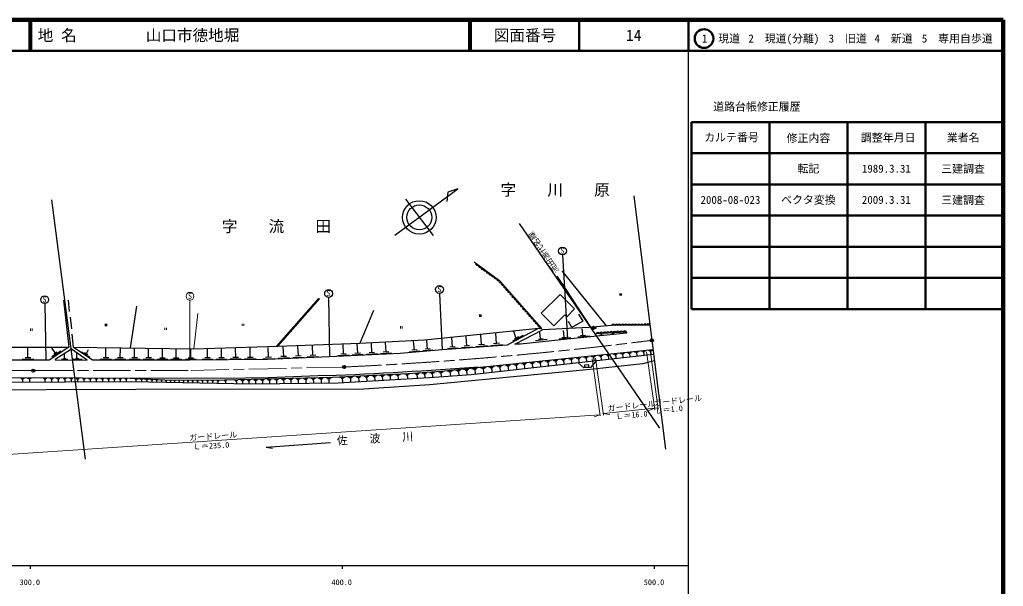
# Model space of a CAD drawing. Units: millimetres, scale not verified. Extents: x 40000 to 680000, y 20000 to 380000.
# Drawn here: x 364587 to 680000, y 198357 to 380000 of the extents above; entities that cross this region are included whole.
import ezdxf
from ezdxf.enums import TextEntityAlignment as Align

# ---------------------------------------------------------------- set-up
doc = ezdxf.new("R2010")
doc.units = ezdxf.units.MM
doc.header["$LTSCALE"] = 1000
doc.header["$PDMODE"] = 32
doc.header["$PDSIZE"] = 500
doc.linetypes.add('CHAIN', pattern=[18.5, 12, -1.5, 3.5, -1.5])
for name, color, linetype, lineweight in [('M-BGD', 7, 'Continuous', 25), ('M-BMK', 2, 'CHAIN', 13), ('M-BMK-SRVR', 3, 'Continuous', 25), ('M-STR-HTXT', 7, 'Continuous', 13), ('M-STR-STRC', 7, 'Continuous', 25), ('M-TTL', 2, 'Continuous', 140), ('M-TTL-BAND', 7, 'Continuous', 25), ('M-TTL-FRAM', 2, 'Continuous', 50), ('M-TTL-LINE', 7, 'Continuous', 50)]:
    doc.layers.add(name, color=color, linetype=linetype, lineweight=lineweight)
for name, color, linetype in [('M-BMK-HTXT', 7, 'Continuous'), ('M-OTRS', 6, 'Continuous'), ('M-TTL-TXT', 7, 'Continuous')]:
    doc.layers.add(name, color=color, linetype=linetype)
doc.styles.add('ＭＳ ゴシック', font='')
doc.styles.get('ＭＳ ゴシック').set_extended_font_data('MS Gothic')

msp = doc.modelspace()

# ---------------------------------------------------------------- linework, layer by layer
at = {"layer": 'M-BGD'}
for p, q in [((484910, 310966), (505127, 325789)), ((505127, 325789), (501858, 324701)), ((374803, 322213), (385556, 239155)), ((488319, 322452), (497159, 310820)), ((501858, 324701), (501537, 321667)), ((524748, 314678), (569791, 249061)), ((538633, 304603), (540242, 277594)), ((552707, 281806), (538568, 299456)), ((460458, 290613), (446935, 275296)), ((447314, 275307), (460866, 290574)), ((463619, 290971), (463957, 271921)), ((499179, 292072), (500025, 274129)), ((537888, 291949), (531819, 285880)), ((542548, 287289), (537888, 291949)), ((372602, 289024), (372942, 270902)), ((378613, 290040), (380307, 275054)), ((380137, 290125), (380476, 286484)), ((400108, 274808), (402181, 288169)), ((540034, 284774), (542548, 287289)), ((380730, 284621), (381153, 280896)), ((478012, 286738), (474795, 279118)), ((531819, 285880), (535834, 281865)), ((535834, 281865), (539388, 285419)), ((539388, 285419), (540034, 284774)), ((543825, 285643), (545142, 283405)), ((531105, 281070), (520901, 275675)), ((531105, 281070), (532029, 281046)), ((541661, 281358), (540529, 283282)), ((545142, 283405), (541661, 281358)), ((545139, 278964), (544946, 280930)), ((548585, 281235), (547585, 281235)), ((548585, 281235), (549585, 281235)), ((566679, 282063), (554406, 281950)), ((381323, 279203), (381746, 275054)), ((474795, 279118), (473694, 276324)), ((503419, 275100), (503203, 278023)), ((507981, 275457), (507757, 278487)), ((512673, 275824), (512440, 278965)), ((517498, 276201), (517257, 279456)), ((523701, 278112), (523034, 280020)), ((524555, 278334), (523210, 277656)), ((523370, 275956), (532208, 280599)), ((532448, 277640), (530904, 277499)), ((531606, 277850), (531413, 279816)), ((541317, 277964), (537561, 277613)), ((540001, 278157), (538456, 278017)), ((539158, 278368), (538965, 280334)), ((547298, 278561), (543541, 278210)), ((545981, 278754), (544437, 278613)), ((559157, 279874), (549415, 279321)), ((551817, 278849), (550534, 278713)), ((551359, 278914), (550960, 278880)), ((551127, 279012), (551110, 279351)), ((555393, 279180), (554312, 279081)), ((554853, 279206), (554832, 279554)), ((296852, 274867), (380307, 275054)), ((367234, 271650), (367227, 274825)), ((380307, 275054), (374044, 270905)), ((375953, 273296), (374917, 274683)), ((387926, 270833), (381746, 275054)), ((392241, 271583), (392243, 274714)), ((396864, 271573), (396865, 274652)), ((401427, 271562), (401428, 274591)), ((405932, 271551), (405933, 274530)), ((410379, 271541), (410380, 274471)), ((414769, 271531), (414770, 274412)), ((419507, 271533), (419508, 274414)), ((424805, 271577), (424781, 274463)), ((429290, 271629), (429265, 274591)), ((433868, 271681), (433842, 274722)), ((438540, 271734), (438513, 274855)), ((444382, 271792), (444241, 274946)), ((449263, 272022), (449122, 275177)), ((453944, 272227), (453805, 275357)), ((458597, 272431), (458458, 275537)), ((468427, 272870), (468284, 275915)), ((472970, 273078), (472829, 276091)), ((477512, 273291), (477370, 276302)), ((482060, 273505), (481918, 276522)), ((491147, 274084), (490902, 276957)), ((496225, 274499), (494593, 274360)), ((495409, 274430), (495173, 277204)), ((505177, 274711), (501738, 274457)), ((504279, 275164), (502560, 275036)), ((509803, 275054), (506238, 274790)), ((508872, 275523), (507090, 275391)), ((514561, 275406), (510866, 275132)), ((513597, 275892), (511749, 275755)), ((519455, 275768), (515626, 275485)), ((518455, 276272), (516541, 276130)), ((533765, 277447), (530009, 277096)), ((368168, 271652), (366300, 271648)), ((377761, 273770), (374917, 271875)), ((376480, 273419), (375532, 272770)), ((378592, 271382), (379390, 271375)), ((378991, 271510), (378988, 272793)), ((382563, 271462), (383484, 271470)), ((384458, 273517), (387091, 271779)), ((385423, 273306), (386459, 272692)), ((386090, 273183), (386687, 274289)), ((393162, 271583), (391321, 271584)), ((397769, 271572), (395958, 271573)), ((402318, 271562), (400536, 271562)), ((406808, 271551), (405056, 271552)), ((411240, 271541), (409517, 271541)), ((415616, 271531), (413921, 271531)), ((420355, 271532), (418660, 271533)), ((425654, 271584), (423957, 271570)), ((430162, 271636), (428419, 271621)), ((434762, 271688), (432973, 271673)), ((439458, 271742), (437622, 271727)), ((446262, 271318), (442551, 271152)), ((445309, 271833), (443454, 271750)), ((451143, 271549), (447432, 271383)), ((450191, 272064), (448335, 271981)), ((455810, 271757), (452128, 271593)), ((454865, 272268), (453024, 272186)), ((460449, 271965), (456795, 271801)), ((459511, 272472), (457684, 272390)), ((470243, 272417), (466660, 272248)), ((469322, 272912), (467531, 272828)), ((474768, 272629), (471223, 272463)), ((473856, 273119), (472084, 273036)), ((479308, 272842), (475765, 272676)), ((478397, 273332), (476626, 273249)), ((483859, 273056), (480310, 272889)), ((482947, 273547), (481172, 273463)), ((492881, 273721), (489500, 273433)), ((491992, 274156), (490302, 274012)), ((497083, 274079), (493819, 273801)), ((540639, 271287), (542069, 271434)), ((543075, 271538), (544483, 271683)), ((543449, 271363), (544153, 271436)), ((543801, 271399), (543924, 270202)), ((545489, 271787), (546875, 271929)), ((545857, 271614), (546550, 271686)), ((546203, 271650), (546325, 270472)), ((547881, 272033), (549246, 272174)), ((548243, 271863), (548926, 271934)), ((548584, 271899), (548704, 270738)), ((550251, 272277), (551595, 272416)), ((550608, 272110), (551280, 272180)), ((550944, 272145), (551061, 271003)), ((552600, 272519), (553923, 272655)), ((552951, 272355), (553612, 272423)), ((553282, 272389), (553398, 271265)), ((554928, 272759), (556229, 272893)), ((555273, 272597), (555924, 272664)), ((555599, 272631), (555713, 271525)), ((557234, 272997), (558515, 273129)), ((557574, 272837), (558215, 272903)), ((557895, 272870), (558007, 271782)), ((559520, 273232), (560780, 273362)), ((559855, 273076), (560485, 273140)), ((560170, 273108), (560280, 272037)), ((561785, 273465), (563025, 273593)), ((562114, 273311), (562734, 273375)), ((562424, 273343), (562533, 272290)), ((564030, 273697), (565250, 273822)), ((564354, 273545), (564963, 273608)), ((564659, 273577), (564765, 272540)), ((566254, 273926), (567454, 274049)), ((566573, 273777), (567172, 273839)), ((566873, 273808), (566978, 272788)), ((374044, 270905), (303602, 270746)), ((369103, 271094), (365368, 271085)), ((377954, 271205), (380000, 271181)), ((381713, 271228), (384662, 271220)), ((394082, 271030), (390400, 271032)), ((398675, 271029), (395052, 271030)), ((403208, 271027), (399645, 271028)), ((407684, 271025), (404179, 271026)), ((412102, 271023), (408655, 271025)), ((416463, 271022), (413073, 271023)), ((421202, 271024), (417812, 271025)), ((426507, 271082), (423112, 271054)), ((431037, 271120), (427552, 271091)), ((435661, 271159), (432083, 271129)), ((440380, 271199), (436708, 271168)), ((509613, 268091), (511323, 268267)), ((512330, 268371), (514015, 268544)), ((512777, 268161), (513620, 268248)), ((513199, 268205), (513346, 266772)), ((515022, 268648), (516683, 268819)), ((515463, 268442), (516293, 268527)), ((515878, 268485), (516024, 267073)), ((517690, 268923), (519327, 269092)), ((518124, 268720), (518943, 268804)), ((518533, 268762), (518677, 267370)), ((520333, 269195), (521946, 269361)), ((520761, 268995), (521568, 269078)), ((521165, 269036), (521306, 267665)), ((522953, 269465), (524542, 269629)), ((523375, 269268), (524170, 269350)), ((523772, 269309), (523911, 267958)), ((525549, 269733), (527115, 269894)), ((525965, 269538), (526748, 269619)), ((526356, 269578), (526493, 268247)), ((528121, 269998), (529664, 270157)), ((528531, 269806), (529302, 269885)), ((528917, 269846), (529052, 268534)), ((530671, 270260), (532191, 270417)), ((531074, 270071), (531834, 270150)), ((531454, 270110), (531587, 268818)), ((533197, 270520), (534694, 270675)), ((533594, 270334), (534343, 270411)), ((533968, 270373), (534100, 269100)), ((535700, 270778), (537175, 270930)), ((536091, 270595), (536829, 270671)), ((536460, 270633), (536589, 269380)), ((538181, 271034), (539633, 271183)), ((538566, 270853), (539292, 270928)), ((538929, 270891), (539056, 269656)), ((541018, 271109), (541734, 271183)), ((541376, 271146), (541501, 269930)), ((547048, 269391), (545653, 269300)), ((545653, 269300), (545700, 268584)), ((545700, 268584), (547095, 268676)), ((547095, 268676), (547048, 269391)), ((364906, 265096), (366099, 265099)), ((367102, 265101), (368288, 265104)), ((372132, 265090), (373274, 265083)), ((374286, 265076), (375403, 265069)), ((376416, 265063), (377508, 265056)), ((378521, 265050), (379589, 265043)), ((380601, 265037), (381645, 265031)), ((382657, 265024), (383677, 265018)), ((384689, 265012), (385686, 265005)), ((386698, 264999), (387671, 264993)), ((388683, 264987), (389633, 264981)), ((390645, 264975), (391573, 264969)), ((392584, 264963), (393489, 264957)), ((394500, 264951), (395384, 264945)), ((455581, 264956), (457016, 264991)), ((457997, 265016), (459468, 265052)), ((460449, 265076), (461957, 265114)), ((462938, 265138), (464483, 265176)), ((467211, 265302), (468829, 265383)), ((467628, 265080), (468437, 265120)), ((468032, 265100), (468101, 263725)), ((469840, 265433), (471434, 265513)), ((470250, 265214), (471047, 265254)), ((470649, 265234), (470716, 263880)), ((472444, 265563), (474014, 265642)), ((472849, 265348), (473633, 265387)), ((473241, 265367), (473307, 264033)), ((475025, 265692), (476570, 265769)), ((475423, 265479), (476195, 265518)), ((475809, 265499), (475874, 264185)), ((477581, 265820), (479103, 265895)), ((477973, 265610), (478734, 265648)), ((478353, 265629), (478418, 264335)), ((480113, 265946), (481612, 266021)), ((480499, 265740), (481248, 265777)), ((480874, 265758), (480937, 264485)), ((482622, 266071), (484098, 266145)), ((483002, 265868), (483740, 265905)), ((483371, 265886), (483434, 264632)), ((485108, 266195), (486561, 266267)), ((485482, 265995), (486208, 266031)), ((485845, 266013), (485907, 264779)), ((488115, 266335), (489551, 266427)), ((488488, 266143), (489206, 266189)), ((488847, 266166), (488925, 264945)), ((491249, 266532), (492685, 266624)), ((491622, 266340), (492340, 266386)), ((491981, 266363), (492059, 265143)), ((493677, 266688), (495124, 266780)), ((494053, 266494), (494776, 266540)), ((494415, 266517), (494493, 265287)), ((496122, 266844), (497570, 266936)), ((496498, 266650), (497222, 266696)), ((496860, 266673), (496938, 265442)), ((498941, 267024), (500389, 267117)), ((499317, 266830), (500041, 266876)), ((499679, 266853), (499757, 265622)), ((501739, 267317), (503335, 267481)), ((502163, 267118), (502961, 267201)), ((502562, 267159), (502701, 265803)), ((504408, 267555), (506004, 267719)), ((504832, 267357), (505630, 267439)), ((505231, 267398), (505370, 266042)), ((506957, 267817), (508635, 267990)), ((507403, 267609), (508241, 267695)), ((507822, 267652), (507969, 266227)), ((510067, 267879), (510922, 267967)), ((510495, 267923), (510644, 266469)), ((365205, 264918), (365801, 264919)), ((365503, 264919), (365505, 263905)), ((367399, 264924), (367992, 264925)), ((367696, 264925), (367698, 263917)), ((372416, 264917), (372987, 264913)), ((372702, 264915), (372696, 263944)), ((374564, 264907), (375123, 264904)), ((374844, 264905), (374838, 263956)), ((376688, 264898), (377234, 264894)), ((376961, 264896), (376955, 263967)), ((378787, 264888), (379321, 264885)), ((379054, 264886), (379048, 263978)), ((380861, 264879), (381383, 264876)), ((381122, 264877), (381116, 263990)), ((382911, 264870), (383421, 264866)), ((383166, 264868), (383161, 264001)), ((384937, 264861), (385436, 264857)), ((385187, 264859), (385181, 264012)), ((386940, 264852), (387427, 264849)), ((387183, 264850), (387178, 264023)), ((388919, 264843), (389395, 264840)), ((389157, 264841), (389152, 264033)), ((390876, 264834), (391340, 264831)), ((391108, 264833), (391103, 264044)), ((392809, 264825), (393262, 264823)), ((393036, 264824), (393031, 264054)), ((394720, 264817), (395162, 264814)), ((394941, 264815), (394937, 264065)), ((396395, 264939), (397256, 264934)), ((396609, 264808), (397040, 264806)), ((396825, 264807), (396820, 264075)), ((398267, 264927), (399107, 264922)), ((398476, 264800), (398896, 264797)), ((398686, 264799), (398682, 264085)), ((401511, 264842), (402262, 264802)), ((401693, 264720), (402069, 264700)), ((401881, 264710), (401847, 264071)), ((403291, 264748), (403983, 264711)), ((403458, 264635), (403804, 264616)), ((403631, 264626), (403600, 264037)), ((405010, 264656), (405645, 264623)), ((405328, 264640), (405294, 264005)), ((406671, 264568), (407251, 264537)), ((406961, 264553), (406930, 263973)), ((408276, 264483), (408802, 264455)), ((408539, 264469), (408511, 263943)), ((409827, 264400), (410301, 264375)), ((410064, 264388), (410039, 263914)), ((411324, 264321), (411749, 264298)), ((411536, 264310), (411514, 263885)), ((412771, 264244), (413147, 264224)), ((412959, 264234), (412939, 263858)), ((413997, 264216), (414419, 264219)), ((414208, 264217), (414211, 263795)), ((415464, 264226), (415886, 264229)), ((415675, 264227), (415678, 263806)), ((416867, 264236), (417326, 264239)), ((417097, 264237), (417100, 263778)), ((418307, 264246), (418804, 264249)), ((418556, 264248), (418559, 263750)), ((419785, 264256), (420321, 264260)), ((420053, 264258), (420057, 263722)), ((421301, 264267), (421878, 264271)), ((421589, 264269), (421593, 263692)), ((422857, 264278), (423475, 264282)), ((423166, 264280), (423170, 263662)), ((424454, 264289), (425114, 264294)), ((424784, 264291), (424788, 263631)), ((426092, 264300), (426796, 264305)), ((426269, 264196), (426621, 264199)), ((426445, 264197), (426449, 263599)), ((427773, 264312), (428522, 264317)), ((427961, 264201), (428336, 264204)), ((428148, 264203), (428153, 263566)), ((430161, 264331), (430909, 264336)), ((430348, 264220), (430723, 264223)), ((430536, 264222), (430540, 263585)), ((433570, 264411), (434540, 264435)), ((433816, 264271), (434301, 264283)), ((434058, 264277), (434079, 263453)), ((435496, 264459), (436553, 264485)), ((435764, 264307), (436293, 264320)), ((436028, 264313), (436051, 263415)), ((437507, 264508), (438654, 264537)), ((437798, 264343), (438372, 264358)), ((438085, 264350), (438109, 263375)), ((439630, 264561), (440826, 264590)), ((439933, 264389), (440531, 264404)), ((440232, 264396), (440257, 263380)), ((441809, 264615), (443037, 264645)), ((442121, 264438), (442735, 264453)), ((442428, 264446), (442453, 263402)), ((444020, 264670), (445282, 264701)), ((444340, 264488), (444971, 264504)), ((444656, 264496), (444682, 263424)), ((446265, 264725), (447560, 264757)), ((446593, 264539), (447241, 264555)), ((446917, 264547), (446944, 263446)), ((448542, 264781), (449872, 264814)), ((448880, 264590), (449544, 264607)), ((449212, 264599), (449240, 263469)), ((450854, 264839), (452218, 264872)), ((451200, 264643), (451882, 264659)), ((451541, 264651), (451570, 263492)), ((453200, 264897), (454599, 264931)), ((453555, 264696), (454254, 264713)), ((453905, 264704), (453934, 263515)), ((455945, 264749), (456662, 264767)), ((456304, 264758), (456334, 263539)), ((458370, 264804), (459106, 264822)), ((458738, 264813), (458769, 263563)), ((460832, 264859), (461586, 264878)), ((461209, 264869), (461241, 263587)), ((463330, 264916), (464103, 264935)), ((463716, 264925), (463749, 263612)), ((443654, 242986), (464211, 244489)), ((443654, 242986), (445619, 242611))]:
    msp.add_line(p, q, dxfattribs=at)
for points in [[(510298, 302340), (510851, 301919), (518434, 296416), (532029, 281046)], [(547747, 281385), (539831, 293469), (536917, 297734)], [(381746, 275054), (420389, 274537), (447314, 275307), (473694, 276324), (494402, 277326), (531105, 281070)], [(554406, 281950), (547061, 281327), (532208, 280599)], [(526088, 278803), (525960, 278732), (522625, 276977)], [(559157, 279874), (559215, 279475), (540242, 277594), (525141, 276029), (523370, 275956)], [(520901, 275675), (500025, 274129), (486597, 272984), (463957, 271921), (444011, 271029), (419169, 270821), (387926, 270833)], [(567851, 272685), (509383, 266127), (496053, 265179), (466689, 263441), (438687, 263165), (400574, 263895), (315332, 263433)], [(316163, 265186), (369422, 265307), (400136, 265116), (413390, 264411), (430294, 264530), (464865, 265386), (489016, 266590), (499754, 267276), (567653, 274271)], [(382961, 271579), (382961, 271665), (382883, 272991)], [(549686, 270841), (547650, 268547), (545450, 268371), (543671, 270021)], [(548590, 268027), (564432, 269827), (568094, 270741)], [(315251, 261256), (430744, 261627), (473221, 261538), (496059, 263049), (548590, 268027)], [(462989, 265911), (444397, 265237), (429547, 265000), (400136, 265116)]]:
    msp.add_lwpolyline(points, dxfattribs=at)
msp.add_lwpolyline([(381206, 274345), (375975, 271104), (375987, 270928), (386238, 270905)], close=True, dxfattribs=at)
for centre, radius in [((492738, 316630), 5351), ((492738, 316630), 4000), ((538644, 305870), 1250), ((463643, 292229), 1250), ((499188, 293518), 1250), ((372602, 290230), 1250), ((548585, 281235), 500)]:
    msp.add_circle(centre, radius, dxfattribs=at)
for centre, radius, start, end in [((511354, 301726), 539, 158.9499, 309.11373), ((512196, 301114), 539, 158.9499, 309.11373), ((513039, 300503), 539, 158.9499, 309.11373), ((513882, 299891), 539, 158.9499, 309.11373), ((514724, 299280), 539, 158.9499, 309.11373), ((515567, 298668), 539, 158.9499, 309.11373), ((516409, 298057), 539, 158.9499, 309.11373), ((517252, 297445), 539, 158.9499, 309.11373), ((518094, 296834), 539, 158.9499, 309.11373), ((518871, 296117), 529, 145.60438, 297.3833), ((519550, 295349), 529, 145.60438, 297.3833), ((520230, 294580), 529, 145.60438, 297.3833), ((520910, 293812), 529, 145.60438, 297.3833), ((521590, 293043), 529, 145.60438, 297.3833), ((522269, 292275), 529, 145.60438, 297.3833), ((522949, 291506), 529, 145.60438, 297.3833), ((523629, 290738), 529, 145.60438, 297.3833), ((524309, 289969), 529, 145.60438, 297.3833), ((524989, 289201), 529, 145.60438, 297.3833), ((525668, 288432), 529, 145.60438, 297.3833), ((526348, 287664), 529, 145.60438, 297.3833), ((527028, 286895), 529, 145.60438, 297.3833), ((527708, 286127), 529, 145.60438, 297.3833), ((528387, 285358), 529, 145.60438, 297.3833), ((529067, 284590), 529, 145.60438, 297.3833), ((529747, 283821), 529, 145.60438, 297.3833), ((530427, 283053), 529, 145.60438, 297.3833), ((531106, 282284), 529, 145.60438, 297.3833), ((531786, 281516), 529, 145.60438, 297.3833), ((554918, 281828), 527, 14.4634, 166.58567), ((555941, 281837), 527, 14.4634, 166.58567), ((556964, 281847), 527, 14.4634, 166.58567), ((557987, 281856), 527, 14.4634, 166.58567), ((559009, 281865), 527, 14.4634, 166.58567), ((560032, 281875), 527, 14.4634, 166.58567), ((561055, 281884), 527, 14.4634, 166.58567), ((562078, 281893), 527, 14.4634, 166.58567), ((563100, 281903), 527, 14.4634, 166.58567), ((564123, 281912), 527, 14.4634, 166.58567), ((565146, 281922), 527, 14.4634, 166.58567), ((566169, 281931), 527, 14.4634, 166.58567), ((549965, 279185), 567, 20.40306, 166.09381), ((551048, 279246), 567, 20.40306, 166.09381), ((552130, 279308), 567, 20.40306, 166.09381), ((553213, 279369), 567, 20.40306, 166.09381), ((554295, 279431), 567, 20.40306, 166.09381), ((555378, 279492), 567, 20.40306, 166.09381), ((556460, 279554), 567, 20.40306, 166.09381), ((557543, 279615), 567, 20.40306, 166.09381), ((558625, 279677), 567, 20.40306, 166.09381), ((412182, 1555744), 1290833, 272.25571, 274.42278)]:
    msp.add_arc(centre, radius, start, end, dxfattribs=at)
at = {"layer": 'M-BMK'}
for p, q in [((468608, 268653), (418661, 267519)), ((269488, 267640), (368958, 267520)), ((418661, 267519), (368958, 267520))]:
    msp.add_line(p, q, dxfattribs=at)
msp.add_arc((411704, 1498125), 1230788, 272.64996, 277.26208, dxfattribs=at)
at = {"layer": 'M-BMK-SRVR'}
for p, q in [((561493, 323568), (567285, 277210)), ((567285, 277210), (571646, 242308))]:
    msp.add_line(p, q, dxfattribs=at)
for centre in [(567285, 277210), (468608, 268653), (368958, 267520)]:
    msp.add_circle(centre, 500, dxfattribs=at)
for p in [(567285, 277210), (468608, 268653), (368958, 267520)]:
    msp.add_point(p, dxfattribs=at)
at = {"layer": 'M-OTRS'}
msp.add_point((567285, 277210), dxfattribs=at)
at = {"layer": 'M-STR-HTXT'}
for p, q in [((419169, 290040), (419169, 270821)), ((420389, 274537), (421672, 285800)), ((368100, 280966), (368100, 280266)), ((368625, 280266), (368625, 280966)), ((411131, 281255), (411131, 280555)), ((411656, 280555), (411656, 281255)), ((435923, 282531), (435923, 281831)), ((436448, 281831), (436448, 282531)), ((486664, 281731), (486664, 281031)), ((487189, 281031), (487189, 281731)), ((548116, 271329), (550741, 253041)), ((549217, 271498), (551841, 253210)), ((565557, 273530), (568267, 254903)), ((566743, 274207), (569367, 255157)), ((568182, 255496), (551841, 253718)), ((568182, 255496), (566317, 254772)), ((568182, 255496), (569305, 255611)), ((314370, 237457), (550656, 253379)), ((550656, 253379), (548763, 252733)), ((551841, 253718), (553818, 253412))]:
    msp.add_line(p, q, dxfattribs=at)
msp.add_circle((419211, 291340), 1250, dxfattribs=at)
at = {"layer": 'M-STR-STRC'}
for p, q in [((557073, 292261), (557073, 291561)), ((557598, 291561), (557598, 292261)), ((512079, 285463), (512079, 284763)), ((512604, 284763), (512604, 285463)), ((392042, 282501), (392042, 281801)), ((392567, 281801), (392567, 282501))]:
    msp.add_line(p, q, dxfattribs=at)
at = {"layer": 'M-TTL'}
for p, q in [((680000, 380000), (40000, 380000)), ((680000, 20000), (680000, 380000))]:
    msp.add_line(p, q, dxfattribs=at)
at = {"layer": 'M-TTL-BAND'}
for p, q in [((579000, 20000), (579000, 370000)), ((40000, 205000), (579000, 205000)), ((368000, 205000), (368000, 204000)), ((468000, 205000), (468000, 204000)), ((568000, 205000), (568000, 204000))]:
    msp.add_line(p, q, dxfattribs=at)
at = {"layer": 'M-TTL-FRAM'}
for p, q in [((580000, 347197), (580000, 287197)), ((580000, 347197), (680000, 347197)), ((580000, 287197), (680000, 287197))]:
    msp.add_line(p, q, dxfattribs=at)
at = {"layer": 'M-TTL-LINE'}
for p, q in [((367750, 380000), (367750, 370000)), ((368250, 380000), (368250, 370000)), ((508747, 380000), (508747, 370000)), ((509247, 380000), (509247, 370000)), ((543997, 380000), (543997, 370000)), ((579000, 380000), (579000, 370000)), ((40000, 370000), (680000, 370000)), ((605000, 347197), (605000, 287197)), ((630000, 347197), (630000, 287197)), ((655000, 347197), (655000, 287197)), ((580000, 337197), (680000, 337197)), ((580000, 327197), (680000, 327197)), ((580000, 317197), (680000, 317197)), ((580000, 307197), (680000, 307197)), ((580000, 297197), (680000, 297197))]:
    msp.add_line(p, q, dxfattribs=at)
msp.add_circle((584031, 373958), 3000, dxfattribs=at)

# ---------------------------------------------------------------- texts
at = {"layer": 'M-BGD', "style": 'ＭＳ ゴシック'}
for s, height, rotation, p in [('流田源代名線', 1833, 123.727, (538116, 299792)), ('佐\u3000\u3000波\u3000\u3000川', 2566, 3.255, (466404, 242986))]:
    msp.add_text(s, height=height, rotation=rotation, dxfattribs=at).set_placement(p, align=Align.BOTTOM_LEFT)
for p in [(537965, 304496), (498510, 292144), (371924, 288856), (462964, 290855)]:
    msp.add_text('S', height=1833, dxfattribs=at).set_placement(p, align=Align.BOTTOM_LEFT)
at = {"layer": 'M-BMK-HTXT', "style": 'ＭＳ ゴシック'}
for s, p in [('字\u3000\u3000川\u3000\u3000原', (518786, 322530)), ('字\u3000\u3000流\u3000\u3000田', (429412, 310833))]:
    msp.add_text(s, height=3666, dxfattribs=at).set_placement(p, align=Align.BOTTOM_LEFT)
msp.add_text('Ｌ＝1.0', height=1833, rotation=6.088, dxfattribs=at).set_placement((568367, 253084), align=Align.BOTTOM_LEFT)
at = {"layer": 'M-STR-HTXT', "style": 'ＭＳ ゴシック'}
msp.add_text('S', height=1833, dxfattribs=at).set_placement((418532, 289967), align=Align.BOTTOM_LEFT)
for s, rotation, p in [('ガードレール', 6.425, (568201, 255618)), ('ガードレール', 6.21, (553250, 253871)), ('Ｌ＝16.0', 4.944, (555728, 251366)), ('ガードレール', 3.855, (419059, 244512)), ('Ｌ＝235.0', 3.149, (420226, 241628))]:
    msp.add_text(s, height=1833, rotation=rotation, dxfattribs=at).set_placement(p, align=Align.BOTTOM_LEFT)
at = {"layer": 'M-TTL-BAND', "style": 'ＭＳ ゴシック'}
for s, p in [('300.0', (367844, 198195)), ('400.0', (467844, 198195)), ('500.0', (568000, 198195))]:
    msp.add_text(s, height=1833, dxfattribs=at).set_placement(p, align=Align.BOTTOM_CENTER)
at = {"layer": 'M-TTL-TXT', "style": 'ＭＳ ゴシック'}
for s, p in [('地 名', (370380, 375000)), ('山口市徳地堀', (405024, 375000))]:
    msp.add_text(s, height=3666, dxfattribs=at).set_placement(p, align=Align.MIDDLE_LEFT)
for s, height, p in [('図面番号', 3666, (526622, 375000)), ('14', 3666, (561497, 375000)), ('1\u3000現道', 2566, (589448, 373958)), ('2\u3000現道(分離)', 2566, (609619, 373958)), ('3\u3000旧道', 2566, (630121, 373958)), ('4\u3000新道', 2566, (644824, 373958)), ('5\u3000専用自歩道', 2566, (665228, 373958)), ('道路台帳修正履歴', 2566, (600968, 352113)), ('カルテ番号', 2566, (592839, 342277)), ('調整年月日', 2566, (643089, 342197)), ('業者名', 2566, (667134, 342197)), ('修正内容', 2566, (617509, 342023)), ('転記', 2566, (617500, 332245)), ('1989.3.31', 2566, (642500, 332245)), ('三建調査', 2566, (667077, 332189)), ('2008-08-023', 2566, (592500, 322245)), ('ベクタ変換', 2566, (617500, 322245)), ('2009.3.31', 2566, (642500, 322245)), ('三建調査', 2566, (667077, 322189))]:
    msp.add_text(s, height=height, dxfattribs=at).set_placement(p, align=Align.MIDDLE_CENTER)

doc.saveas('drawing.dxf')
